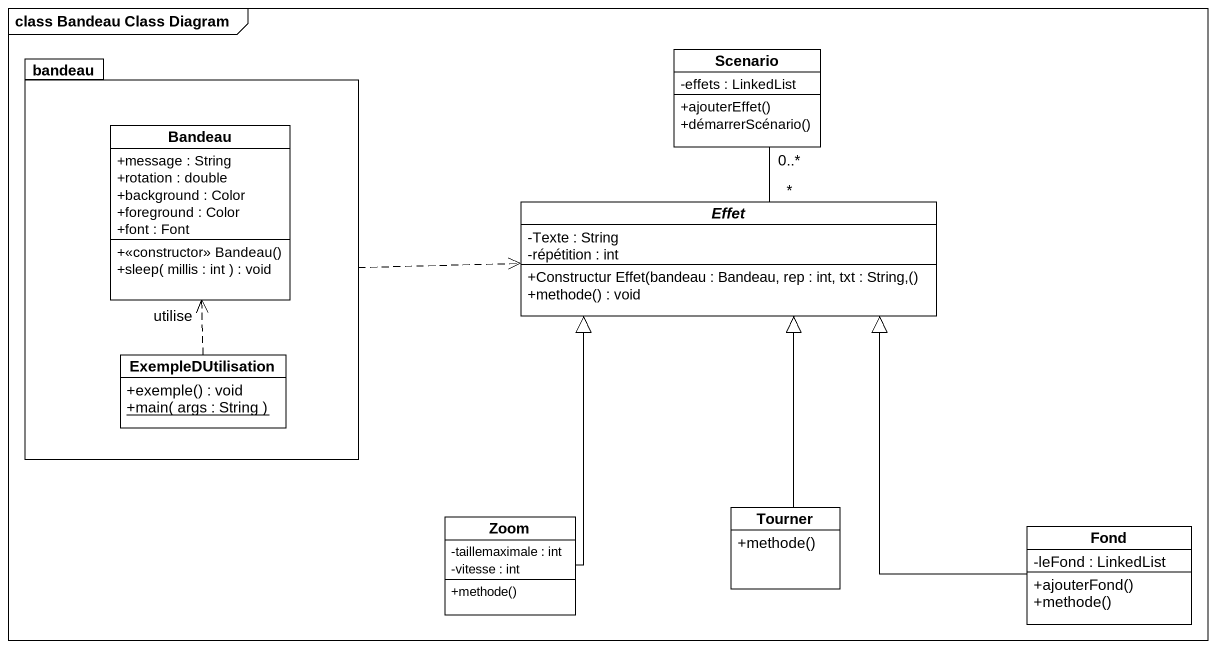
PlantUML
@startuml
mainframe class Bandeau Class Diagram
hide circle
hide empty members
skinparam classAttributeIconSize 0
package bandeau {
  class Bandeau {
    +message : String
    +rotation : double
    +background : Color
    +foreground : Color
    +font : Font
    +<<constructor>> Bandeau()
    +sleep( millis : int ) : void
  }
  class ExempleDUtilisation {
    +exemple() : void
    {static} +main( args : String )
  }
}
class Scenario {
  -effets : LinkedList
  +ajouterEffet()
  +démarrerScénario()
}
abstract class Effet {
  -Texte : String
  -répétition : int
  +Constructur Effet(bandeau : Bandeau, rep : int, txt : String,()
  +methode() : void
}
class Zoom {
  -taillemaximale : int
  -vitesse : int
  +methode()
}
class Tourner {
  +methode()
}
class Fond {
  -leFond : LinkedList
  +ajouterFond()
  +methode()
}
bandeau .right.> Effet
Scenario "0..*" -- "*" Effet
ExempleDUtilisation .up.> Bandeau : utilise
Zoom -up-|> Effet
Tourner -up-|> Effet
Fond -up-|> Effet
@enduml
